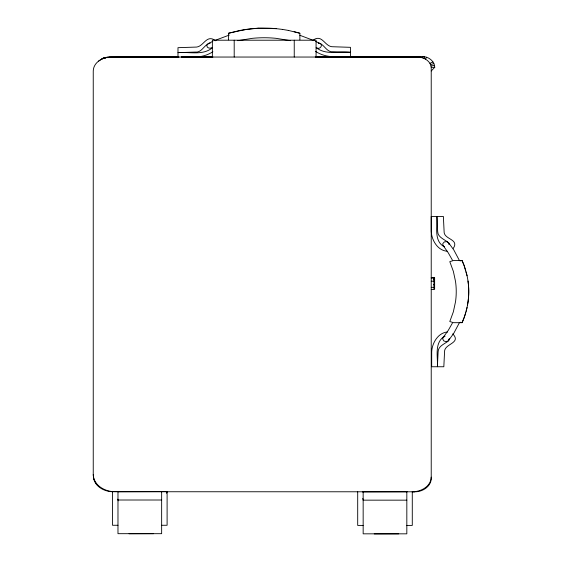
<?xml version="1.0" encoding="UTF-8"?>
<svg xmlns="http://www.w3.org/2000/svg" width="562" height="562" viewBox="0 0 562 562"><rect width="100%" height="100%" fill="white"/><g stroke="black" fill="none" stroke-linecap="round" stroke-linejoin="round"><path stroke-width="0.84" d="M431.223 477.138C431.967 485.94 422.919 491.933 414.897 491.792L115.414 491.736C105.494 491.975 93.552 485.645 93.243 474.644L93.243 70.967C93.496 62.01 103.218 56.853 111.29 57.043L417.144 57.043C423.291 56.931 430.59 60.64 431.223 67.363L431.223 477.138C430.963 486.53 420.755 491.94 412.283 491.736L412.283 525.414L406.825 525.414M449.15 338.851L448.209 340.832L445.933 341.654L443.65 340.832L442.708 338.851L443.137 337.446L448.251 330.379L452.382 323.122M467.078 275.787L464.107 265.51L462.09 260.515L453.499 260.515L449.797 261.653L453.358 271.376L455.515 281.407A72.133 72.133 0 0 1 455.515 301.78L453.358 311.812L449.797 321.534L453.499 322.679L462.09 322.679C469.165 306.824 470.745 288.531 466.067 271.783M467.408 305.531L468.006 302.166A75.076 75.076 0 0 0 468.006 281.021L468.006 281.021M467.064 307.456L466.067 311.411M465.757 312.648L464.289 317.123M423.987 58.413L424.493 56.727C429.733 57.542 434.552 61.764 434.77 67.278L431.223 70.967M166.57 493.246L167.104 491.595L161.645 491.595L161.645 533.682L117.978 533.682L117.978 491.595L112.519 491.595L112.519 525.266L117.978 525.266M464.107 317.678L462.09 322.679L460.608 322.223M459.568 322.398L453.871 333.125L448.722 340.249M425.483 59.151L426.621 57.282M453.288 248.348C459.695 238.864 443.594 239.644 444.106 231.432L443.369 216.461L431.223 216.461L431.237 231.298C431.56 240.178 437.714 250.638 447.19 251.221M112.4 491.75C104.623 491.455 96.137 487.254 93.777 479.358L94.002 479.07M94.627 481.578L94.929 481.184M95.849 483.657L96.214 483.194M443.137 337.446L445.097 336.139M443.207 337.13C434.314 344.141 438.016 357.116 437.384 366.747L438.121 351.777C438.107 346.15 444.563 343.916 448.223 341.127L449.424 339.343A2.452 2.452 0 0 0 449.424 338.5M178.758 57.071L106.885 57.268L103.127 58.167L98.533 61.125M211.972 48.156C202.397 55.659 189.029 51.634 177.985 52.645L195.169 52.076C201.976 53.025 204.111 44.328 209.921 43.33M312.711 40.429C322.497 33.067 324.618 47.341 333.266 46.758L350.449 47.327L350.449 56.692L333.421 56.685C327.133 56.572 320.832 54.872 315.563 51.388M212.879 51.739C207.61 55.224 201.301 56.924 195.014 57.036M212.829 41.384C211.024 42.536 205.334 43.583 207.195 46.948C208.404 48.416 210.757 48.55 212.26 47.461M429.951 63.373L432.965 61.883M214.319 40.661L229.352 35.048M430.59 64.658L433.871 63.541M208.369 43.555L209.984 43.218M460.608 260.972L462.09 260.515L464.107 265.51M228.537 39.867L228.537 33.242L246.001 29.407L258.127 28.248M228.537 33.242L240.122 30.397L252.071 28.676A127.778 127.778 0 0 1 276.342 28.676L282.412 29.407M237.789 40.682L252.521 38.307A122.762 122.762 0 0 1 275.9 38.307L290.631 40.682M315.76 57.162L414.791 57.162L417.313 56.657L420.678 57.394L419.8 56.411L350.555 56.6M431.019 65.993L434.482 65.347M101.497 58.954L102.27 58.912M104.384 58.104L103.127 58.167L105.761 58.16M258.113 28.248L276.385 28.683M431.223 67.363L434.77 67.278M414.791 57.162L418.922 57.134L417.313 56.657L315.591 56.86M447.647 331.987C438.17 332.571 432.016 343.031 431.693 351.91L431.679 366.747L443.825 366.747L444.563 351.777C444.177 343.565 461.802 343.347 452.768 333.863M354.25 57.043L395.515 56.86M422.736 56.734L424.493 56.727L410.808 56.481M104.932 57.605L178.554 57.331M182.06 57.324L183.816 57.317M315.282 56.832L331.053 56.776M350.337 56.699L395.037 56.537M118.041 491.729L161.849 491.609M362.349 491.883L407.029 491.757M129.056 533.752L153.531 533.682M374.236 533.9L398.718 533.83M183.142 57.057L181.386 57.064L212.317 56.994M200.669 57.008L212.942 56.98M315.493 56.699L330.393 56.657M106.885 57.268L178.793 57.127M108.937 57.162L178.168 57.162M181.674 57.162L212.345 57.162M431.223 277.628L433.948 277.628M433.948 277.867L434.63 277.867M431.223 278.071L433.948 278.071M433.948 278.274L434.63 278.274M433.948 279.026L434.63 279.026M433.948 279.145L434.63 279.145M433.948 279.258L434.63 279.258M433.948 279.644L434.63 279.644M433.948 279.785L434.63 279.785M433.948 279.911L434.63 279.911M431.223 281.218L433.948 281.218M433.948 281.436L434.63 281.436M433.948 284.491L434.63 284.491M433.948 284.723L434.63 284.723M433.948 285.004L434.63 285.004M431.223 287.344L433.948 287.344M431.223 289.57L433.948 289.57L433.948 277.53M117.978 500.011L161.645 500.011M363.157 500.159L406.825 500.159M161.645 525.266L167.104 525.266L167.104 491.595M363.157 525.414L357.699 525.414L357.699 491.736M412.283 491.736L414.897 491.792M318.513 42.979C324.323 43.977 326.459 52.673 333.266 51.725L350.449 52.294C339.406 51.282 326.037 55.308 316.462 47.805M318.436 43.218C324.45 43.253 320.15 50.924 316.153 47.461M282.349 29.4L288.369 30.411M288.292 30.397L299.876 33.242L299.876 39.867M294.144 31.683L299.876 33.242M299.841 35.273L314.102 40.661M315.584 41.384L320.045 43.555M215.724 40.78C205.945 33.418 203.816 47.693 195.169 47.11L177.985 47.679L177.985 57.043M459.568 260.789L453.871 250.062L448.722 242.939L446.762 241.632L444.317 241.913L442.821 243.613L442.821 245.067L448.251 252.816L452.382 260.073M443.137 245.749L444.317 246.774C433.513 241.238 437.489 225.966 436.927 216.461L437.665 231.432C437.65 237.059 444.106 239.293 447.766 242.082L448.968 243.866A2.452 2.452 0 0 1 449.003 244.287M448.722 242.939L449.15 244.344M464.289 266.072L465.772 270.61M362.736 498.473L363.27 500.124M117.823 499.154L118.357 500.798M93.777 479.358L93.243 474.644M422.202 56.439L422.371 57.823M434.63 277.79L434.63 289.304M406.825 491.736L406.825 533.83L363.157 533.83L363.157 491.736M316.069 57.043L316.069 40.211L212.366 40.211L212.366 57.043M294.242 40.211L294.242 57.043M234.199 40.211L234.199 57.043"/></g></svg>
